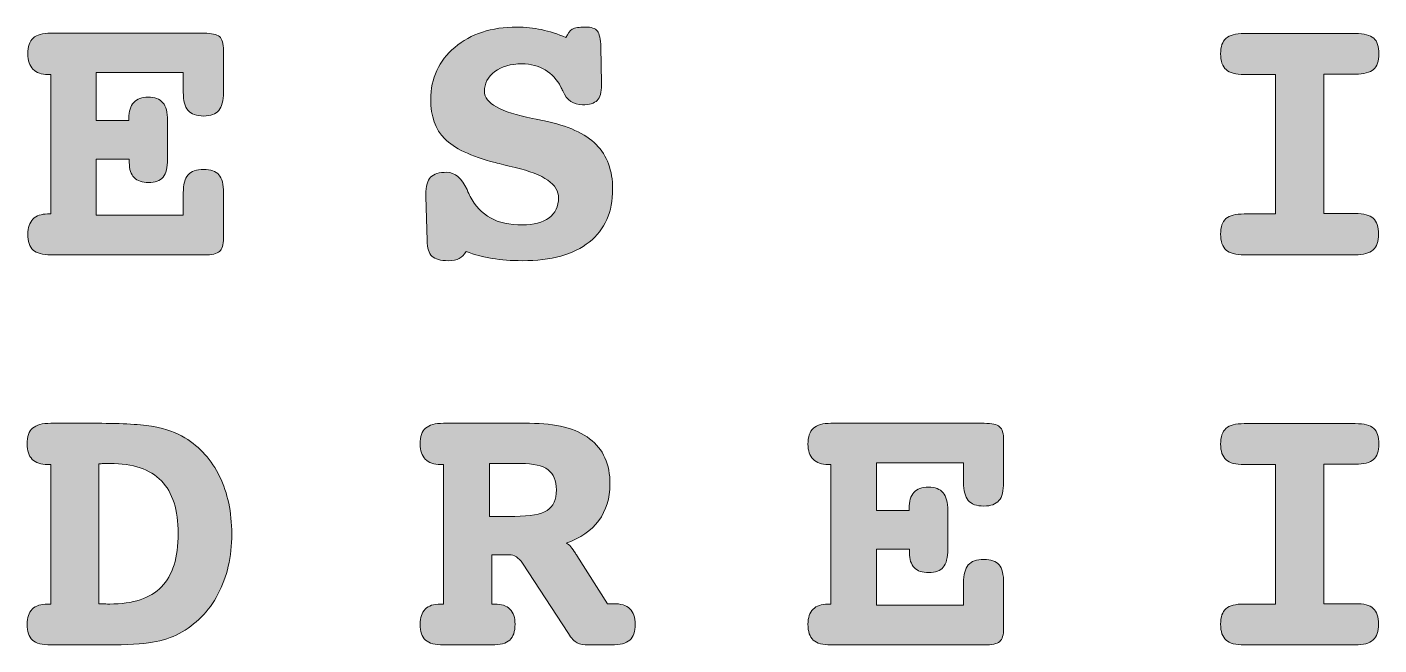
# Model space of a CAD drawing. Header units: inches. Extents: x 2 to 119, y -59 to -2.
# Drawn here: x 2 to 28.16, y -13.71 to -1.75 of the extents above; entities that cross this region are included whole.
import ezdxf

# ---------------------------------------------------------------- set-up
doc = ezdxf.new("R2010")
doc.units = ezdxf.units.IN
doc.header["$MEASUREMENT"] = 0
doc.layers.add('Ebene 1', color=7, linetype='Continuous')

# ---------------------------------------------------------------- blocks, each defined once
blk = doc.blocks.new('block 2')
at = {"layer": 'Ebene 1', "true_color": 0xffffff}
h = blk.add_hatch(color=7, dxfattribs=at)
h.dxf.hatch_style = 2
edge = h.paths.add_edge_path()
edge.add_spline(control_points=[(10.496, -6.093), (10.457, -6.155), (10.413, -6.2), (10.362, -6.228), (10.311, -6.256), (10.243, -6.27), (10.156, -6.27), (10.001, -6.27), (9.895, -6.241), (9.836, -6.185), (9.776, -6.128), (9.745, -6.026), (9.74, -5.879), (9.74, -5.879), (9.718, -5.026), (9.718, -5.026), (9.718, -5.026), (9.718, -4.986), (9.718, -4.986), (9.718, -4.829), (9.748, -4.719), (9.809, -4.655), (9.869, -4.591), (9.974, -4.559), (10.123, -4.559), (10.28, -4.559), (10.41, -4.671), (10.514, -4.895), (10.54, -4.951), (10.561, -4.994), (10.575, -5.026), (10.672, -5.214), (10.803, -5.353), (10.968, -5.443), (11.133, -5.534), (11.339, -5.579), (11.585, -5.579), (11.807, -5.579), (11.979, -5.533), (12.102, -5.442), (12.225, -5.35), (12.286, -5.221), (12.286, -5.054), (12.286, -4.796), (12.007, -4.601), (11.447, -4.468), (11.283, -4.43), (11.153, -4.397), (11.057, -4.371), (10.586, -4.248), (10.261, -4.095), (10.082, -3.911), (9.902, -3.728), (9.812, -3.475), (9.812, -3.152), (9.812, -2.739), (9.967, -2.402), (10.277, -2.141), (10.587, -1.879), (10.988, -1.748), (11.48, -1.748), (11.644, -1.748), (11.803, -1.765), (11.957, -1.799), (12.112, -1.833), (12.268, -1.883), (12.427, -1.951), (12.464, -1.874), (12.505, -1.821), (12.552, -1.792), (12.599, -1.763), (12.682, -1.748), (12.8, -1.748), (12.918, -1.748), (12.997, -1.774), (13.037, -1.826), (13.077, -1.878), (13.099, -1.981), (13.104, -2.135), (13.104, -2.135), (13.118, -2.83), (13.118, -2.83), (13.118, -2.83), (13.118, -2.87), (13.118, -2.87), (13.118, -3.012), (13.09, -3.111), (13.033, -3.168), (12.977, -3.225), (12.881, -3.253), (12.746, -3.253), (12.575, -3.253), (12.448, -3.164), (12.366, -2.985), (12.352, -2.954), (12.339, -2.929), (12.33, -2.909), (12.255, -2.765), (12.154, -2.654), (12.026, -2.577), (11.898, -2.499), (11.749, -2.461), (11.577, -2.461), (11.36, -2.461), (11.185, -2.511), (11.051, -2.611), (10.917, -2.711), (10.85, -2.839), (10.85, -2.996), (10.85, -3.22), (11.16, -3.394), (11.78, -3.517), (11.884, -3.539), (11.961, -3.554), (12.011, -3.564), (12.467, -3.658), (12.801, -3.811), (13.014, -4.024), (13.226, -4.236), (13.332, -4.523), (13.332, -4.884), (13.332, -5.328), (13.181, -5.67), (12.88, -5.91), (12.578, -6.15), (12.147, -6.27), (11.585, -6.27), (11.368, -6.27), (11.173, -6.255), (11, -6.226), (10.828, -6.198), (10.66, -6.153), (10.496, -6.093)], knot_values=[0, 0, 0, 0, 1, 1, 1, 2, 2, 2, 3, 3, 3, 4, 4, 4, 5, 5, 5, 6, 6, 6, 7, 7, 7, 8, 8, 8, 9, 9, 9, 10, 10, 10, 11, 11, 11, 12, 12, 12, 13, 13, 13, 14, 14, 14, 15, 15, 15, 16, 16, 16, 17, 17, 17, 18, 18, 18, 19, 19, 19, 20, 20, 20, 21, 21, 21, 22, 22, 22, 23, 23, 23, 24, 24, 24, 25, 25, 25, 26, 26, 26, 27, 27, 27, 28, 28, 28, 29, 29, 29, 30, 30, 30, 31, 31, 31, 32, 32, 32, 33, 33, 33, 34, 34, 34, 35, 35, 35, 36, 36, 36, 37, 37, 37, 38, 38, 38, 39, 39, 39, 40, 40, 40, 41, 41, 41, 42, 42, 42, 43, 43, 43, 44, 44, 44, 44], degree=3, periodic=1)
h = blk.add_hatch(color=7, dxfattribs=at)
h.dxf.hatch_style = 2
edge = h.paths.add_edge_path()
edge.add_spline(control_points=[(5.424, -1.868), (5.571, -1.868), (5.671, -1.89), (5.723, -1.934), (5.774, -1.979), (5.801, -2.068), (5.801, -2.2), (5.801, -2.2), (5.801, -3.011), (5.801, -3.011), (5.801, -3.175), (5.77, -3.292), (5.71, -3.363), (5.65, -3.435), (5.552, -3.47), (5.417, -3.47), (5.277, -3.47), (5.176, -3.434), (5.115, -3.362), (5.053, -3.289), (5.023, -3.172), (5.023, -3.011), (5.023, -3.011), (5.023, -2.631), (5.023, -2.631), (5.023, -2.631), (3.337, -2.631), (3.337, -2.631), (3.337, -2.631), (3.337, -3.557), (3.337, -3.557), (3.337, -3.557), (3.97, -3.557), (3.97, -3.557), (3.97, -3.557), (3.97, -3.513), (3.97, -3.513), (3.97, -3.378), (4.001, -3.277), (4.064, -3.208), (4.127, -3.139), (4.22, -3.105), (4.343, -3.105), (4.473, -3.105), (4.568, -3.14), (4.628, -3.212), (4.689, -3.283), (4.719, -3.398), (4.719, -3.557), (4.719, -3.557), (4.719, -4.306), (4.719, -4.306), (4.719, -4.467), (4.69, -4.583), (4.632, -4.653), (4.574, -4.723), (4.48, -4.758), (4.35, -4.758), (4.227, -4.758), (4.134, -4.726), (4.071, -4.662), (4.009, -4.598), (3.977, -4.501), (3.977, -4.371), (3.977, -4.371), (3.977, -4.306), (3.977, -4.306), (3.977, -4.306), (3.337, -4.306), (3.337, -4.306), (3.337, -4.306), (3.337, -5.387), (3.337, -5.387), (3.337, -5.387), (5.023, -5.387), (5.023, -5.387), (5.023, -5.387), (5.023, -4.957), (5.023, -4.957), (5.023, -4.795), (5.053, -4.679), (5.115, -4.61), (5.176, -4.54), (5.277, -4.505), (5.417, -4.505), (5.555, -4.505), (5.653, -4.539), (5.712, -4.608), (5.771, -4.676), (5.801, -4.793), (5.801, -4.957), (5.801, -4.957), (5.801, -5.832), (5.801, -5.832), (5.801, -5.962), (5.775, -6.049), (5.725, -6.093), (5.674, -6.136), (5.574, -6.158), (5.424, -6.158), (5.424, -6.158), (2.458, -6.158), (2.458, -6.158), (2.299, -6.158), (2.185, -6.126), (2.116, -6.064), (2.048, -6.001), (2.013, -5.899), (2.013, -5.756), (2.013, -5.631), (2.046, -5.534), (2.113, -5.467), (2.179, -5.399), (2.274, -5.366), (2.397, -5.366), (2.397, -5.366), (2.458, -5.366), (2.458, -5.366), (2.458, -5.366), (2.458, -2.667), (2.458, -2.667), (2.458, -2.667), (2.404, -2.667), (2.404, -2.667), (2.278, -2.667), (2.182, -2.633), (2.114, -2.564), (2.047, -2.495), (2.013, -2.397), (2.013, -2.269), (2.013, -2.129), (2.048, -2.027), (2.118, -1.963), (2.188, -1.9), (2.301, -1.868), (2.458, -1.868), (2.458, -1.868), (5.424, -1.868), (5.424, -1.868)], knot_values=[0, 0, 0, 0, 1, 1, 1, 2, 2, 2, 3, 3, 3, 4, 4, 4, 5, 5, 5, 6, 6, 6, 7, 7, 7, 8, 8, 8, 9, 9, 9, 10, 10, 10, 11, 11, 11, 12, 12, 12, 13, 13, 13, 14, 14, 14, 15, 15, 15, 16, 16, 16, 17, 17, 17, 18, 18, 18, 19, 19, 19, 20, 20, 20, 21, 21, 21, 22, 22, 22, 23, 23, 23, 24, 24, 24, 25, 25, 25, 26, 26, 26, 27, 27, 27, 28, 28, 28, 29, 29, 29, 30, 30, 30, 31, 31, 31, 32, 32, 32, 33, 33, 33, 34, 34, 34, 35, 35, 35, 36, 36, 36, 37, 37, 37, 38, 38, 38, 39, 39, 39, 40, 40, 40, 41, 41, 41, 42, 42, 42, 43, 43, 43, 44, 44, 44, 45, 45, 45, 46, 46, 46, 46], degree=3, periodic=1)
h = blk.add_hatch(color=7, dxfattribs=at)
h.dxf.hatch_style = 2
edge = h.paths.add_edge_path()
edge.add_spline(control_points=[(27.704, -1.875), (27.875, -1.875), (27.994, -1.905), (28.062, -1.965), (28.129, -2.026), (28.163, -2.127), (28.163, -2.269), (28.163, -2.409), (28.128, -2.509), (28.058, -2.569), (27.988, -2.63), (27.87, -2.66), (27.704, -2.66), (27.704, -2.66), (27.096, -2.66), (27.096, -2.66), (27.096, -2.66), (27.096, -5.358), (27.096, -5.358), (27.096, -5.358), (27.704, -5.358), (27.704, -5.358), (27.868, -5.358), (27.984, -5.389), (28.053, -5.45), (28.121, -5.512), (28.156, -5.614), (28.156, -5.756), (28.156, -5.896), (28.12, -5.998), (28.049, -6.062), (27.978, -6.126), (27.863, -6.158), (27.704, -6.158), (27.704, -6.158), (25.555, -6.158), (25.555, -6.158), (25.391, -6.158), (25.274, -6.126), (25.204, -6.064), (25.134, -6.001), (25.099, -5.899), (25.099, -5.756), (25.099, -5.616), (25.134, -5.516), (25.202, -5.456), (25.271, -5.396), (25.389, -5.366), (25.555, -5.366), (25.555, -5.366), (26.163, -5.366), (26.163, -5.366), (26.163, -5.366), (26.163, -2.667), (26.163, -2.667), (26.163, -2.667), (25.555, -2.667), (25.555, -2.667), (25.391, -2.667), (25.274, -2.636), (25.204, -2.573), (25.134, -2.51), (25.099, -2.409), (25.099, -2.269), (25.099, -2.129), (25.134, -2.028), (25.202, -1.967), (25.271, -1.905), (25.389, -1.875), (25.555, -1.875), (25.555, -1.875), (27.704, -1.875), (27.704, -1.875)], knot_values=[0, 0, 0, 0, 1, 1, 1, 2, 2, 2, 3, 3, 3, 4, 4, 4, 5, 5, 5, 6, 6, 6, 7, 7, 7, 8, 8, 8, 9, 9, 9, 10, 10, 10, 11, 11, 11, 12, 12, 12, 13, 13, 13, 14, 14, 14, 15, 15, 15, 16, 16, 16, 17, 17, 17, 18, 18, 18, 19, 19, 19, 20, 20, 20, 21, 21, 21, 22, 22, 22, 23, 23, 23, 24, 24, 24, 24], degree=3, periodic=1)
h = blk.add_hatch(color=7, dxfattribs=at)
h.dxf.hatch_style = 2
edge = h.paths.add_edge_path()
edge.add_spline(control_points=[(2.458, -13.707), (2.292, -13.707), (2.174, -13.676), (2.104, -13.613), (2.034, -13.55), (1.999, -13.448), (1.999, -13.306), (1.999, -13.178), (2.032, -13.081), (2.1, -13.015), (2.167, -12.948), (2.266, -12.915), (2.397, -12.915), (2.397, -12.915), (2.458, -12.915), (2.458, -12.915), (2.458, -12.915), (2.458, -10.216), (2.458, -10.216), (2.458, -10.216), (2.397, -10.216), (2.397, -10.216), (2.266, -10.216), (2.167, -10.183), (2.1, -10.115), (2.032, -10.048), (1.999, -9.949), (1.999, -9.819), (1.999, -9.676), (2.034, -9.574), (2.105, -9.511), (2.176, -9.448), (2.294, -9.417), (2.458, -9.417), (2.458, -9.417), (3.352, -9.417), (3.352, -9.417), (3.851, -9.417), (4.218, -9.439), (4.453, -9.482), (4.688, -9.526), (4.889, -9.598), (5.055, -9.699), (5.347, -9.878), (5.571, -10.127), (5.726, -10.446), (5.882, -10.766), (5.96, -11.136), (5.96, -11.558), (5.96, -12.002), (5.871, -12.391), (5.694, -12.725), (5.516, -13.059), (5.265, -13.313), (4.94, -13.487), (4.795, -13.564), (4.624, -13.62), (4.428, -13.655), (4.231, -13.69), (3.938, -13.707), (3.547, -13.707), (3.547, -13.707), (3.138, -13.707), (3.138, -13.707), (3.138, -13.707), (2.458, -13.707), (2.458, -13.707)], knot_values=[0, 0, 0, 0, 1, 1, 1, 2, 2, 2, 3, 3, 3, 4, 4, 4, 5, 5, 5, 6, 6, 6, 7, 7, 7, 8, 8, 8, 9, 9, 9, 10, 10, 10, 11, 11, 11, 12, 12, 12, 13, 13, 13, 14, 14, 14, 15, 15, 15, 16, 16, 16, 17, 17, 17, 18, 18, 18, 19, 19, 19, 20, 20, 20, 21, 21, 21, 22, 22, 22, 22], degree=3, periodic=1)
edge = h.paths.add_edge_path()
edge.add_spline(control_points=[(3.391, -12.908), (3.418, -12.91), (3.445, -12.912), (3.473, -12.913), (3.5, -12.914), (3.542, -12.915), (3.598, -12.915), (4.051, -12.915), (4.385, -12.804), (4.601, -12.582), (4.817, -12.36), (4.925, -12.017), (4.925, -11.551), (4.925, -11.095), (4.816, -10.755), (4.598, -10.531), (4.379, -10.307), (4.049, -10.195), (3.605, -10.195), (3.547, -10.195), (3.503, -10.195), (3.475, -10.196), (3.446, -10.198), (3.418, -10.2), (3.391, -10.202), (3.391, -10.202), (3.391, -12.908), (3.391, -12.908)], knot_values=[0, 0, 0, 0, 1, 1, 1, 2, 2, 2, 3, 3, 3, 4, 4, 4, 5, 5, 5, 6, 6, 6, 7, 7, 7, 8, 8, 8, 9, 9, 9, 9], degree=3, periodic=1)
h = blk.add_hatch(color=7, dxfattribs=at)
h.dxf.hatch_style = 2
edge = h.paths.add_edge_path()
edge.add_spline(control_points=[(11.585, -12.123), (11.551, -12.07), (11.512, -12.029), (11.469, -12.002), (11.425, -11.974), (11.38, -11.96), (11.331, -11.96), (11.331, -11.96), (10.991, -11.96), (10.991, -11.96), (10.991, -11.96), (10.991, -12.915), (10.991, -12.915), (10.991, -12.915), (11.049, -12.915), (11.049, -12.915), (11.18, -12.915), (11.278, -12.948), (11.344, -13.015), (11.41, -13.081), (11.444, -13.178), (11.444, -13.306), (11.444, -13.448), (11.409, -13.55), (11.34, -13.613), (11.272, -13.676), (11.155, -13.707), (10.991, -13.707), (10.991, -13.707), (10.058, -13.707), (10.058, -13.707), (9.897, -13.707), (9.781, -13.676), (9.711, -13.613), (9.641, -13.55), (9.606, -13.448), (9.606, -13.306), (9.606, -13.178), (9.639, -13.081), (9.705, -13.015), (9.772, -12.948), (9.87, -12.915), (10, -12.915), (10, -12.915), (10.058, -12.915), (10.058, -12.915), (10.058, -12.915), (10.058, -10.216), (10.058, -10.216), (10.058, -10.216), (10, -10.216), (10, -10.216), (9.872, -10.216), (9.775, -10.182), (9.707, -10.113), (9.64, -10.045), (9.606, -9.946), (9.606, -9.819), (9.606, -9.676), (9.641, -9.574), (9.711, -9.511), (9.781, -9.448), (9.897, -9.417), (10.058, -9.417), (10.058, -9.417), (11.726, -9.417), (11.726, -9.417), (12.237, -9.417), (12.624, -9.516), (12.887, -9.716), (13.15, -9.914), (13.281, -10.208), (13.281, -10.596), (13.281, -10.869), (13.208, -11.103), (13.062, -11.3), (12.916, -11.496), (12.707, -11.642), (12.435, -11.736), (12.493, -11.767), (12.552, -11.832), (12.612, -11.931), (12.626, -11.955), (12.636, -11.971), (12.641, -11.978), (12.641, -11.978), (13.234, -12.911), (13.234, -12.911), (13.246, -12.911), (13.261, -12.911), (13.278, -12.909), (13.294, -12.908), (13.317, -12.908), (13.346, -12.908), (13.489, -12.908), (13.595, -12.941), (13.665, -13.007), (13.735, -13.074), (13.77, -13.173), (13.77, -13.306), (13.77, -13.448), (13.734, -13.55), (13.663, -13.613), (13.592, -13.676), (13.474, -13.707), (13.31, -13.707), (13.31, -13.707), (12.865, -13.707), (12.865, -13.707), (12.771, -13.707), (12.698, -13.694), (12.645, -13.667), (12.591, -13.641), (12.535, -13.581), (12.475, -13.487), (12.475, -13.487), (11.585, -12.123), (11.585, -12.123)], knot_values=[0, 0, 0, 0, 1, 1, 1, 2, 2, 2, 3, 3, 3, 4, 4, 4, 5, 5, 5, 6, 6, 6, 7, 7, 7, 8, 8, 8, 9, 9, 9, 10, 10, 10, 11, 11, 11, 12, 12, 12, 13, 13, 13, 14, 14, 14, 15, 15, 15, 16, 16, 16, 17, 17, 17, 18, 18, 18, 19, 19, 19, 20, 20, 20, 21, 21, 21, 22, 22, 22, 23, 23, 23, 24, 24, 24, 25, 25, 25, 26, 26, 26, 27, 27, 27, 28, 28, 28, 29, 29, 29, 30, 30, 30, 31, 31, 31, 32, 32, 32, 33, 33, 33, 34, 34, 34, 35, 35, 35, 36, 36, 36, 37, 37, 37, 38, 38, 38, 39, 39, 39, 39], degree=3, periodic=1)
edge = h.paths.add_edge_path()
edge.add_spline(control_points=[(10.948, -11.218), (10.948, -11.218), (11.436, -11.218), (11.436, -11.218), (11.735, -11.218), (11.945, -11.18), (12.064, -11.103), (12.183, -11.026), (12.243, -10.894), (12.243, -10.708), (12.243, -10.528), (12.189, -10.397), (12.082, -10.316), (11.975, -10.235), (11.799, -10.195), (11.556, -10.195), (11.556, -10.195), (10.948, -10.195), (10.948, -10.195), (10.948, -10.195), (10.948, -11.218), (10.948, -11.218)], knot_values=[0, 0, 0, 0, 1, 1, 1, 2, 2, 2, 3, 3, 3, 4, 4, 4, 5, 5, 5, 6, 6, 6, 7, 7, 7, 7], degree=3, periodic=1)
h = blk.add_hatch(color=7, dxfattribs=at)
h.dxf.hatch_style = 2
edge = h.paths.add_edge_path()
edge.add_spline(control_points=[(20.523, -9.417), (20.67, -9.417), (20.77, -9.439), (20.822, -9.484), (20.873, -9.529), (20.899, -9.617), (20.899, -9.75), (20.899, -9.75), (20.899, -10.56), (20.899, -10.56), (20.899, -10.724), (20.869, -10.842), (20.809, -10.913), (20.749, -10.984), (20.651, -11.019), (20.516, -11.019), (20.376, -11.019), (20.276, -10.983), (20.214, -10.911), (20.153, -10.839), (20.122, -10.722), (20.122, -10.56), (20.122, -10.56), (20.122, -10.18), (20.122, -10.18), (20.122, -10.18), (18.436, -10.18), (18.436, -10.18), (18.436, -10.18), (18.436, -11.106), (18.436, -11.106), (18.436, -11.106), (19.069, -11.106), (19.069, -11.106), (19.069, -11.106), (19.069, -11.063), (19.069, -11.063), (19.069, -10.928), (19.1, -10.826), (19.163, -10.757), (19.226, -10.688), (19.319, -10.654), (19.442, -10.654), (19.572, -10.654), (19.667, -10.69), (19.727, -10.761), (19.788, -10.832), (19.818, -10.947), (19.818, -11.106), (19.818, -11.106), (19.818, -11.855), (19.818, -11.855), (19.818, -12.017), (19.789, -12.132), (19.731, -12.202), (19.673, -12.272), (19.579, -12.307), (19.449, -12.307), (19.326, -12.307), (19.233, -12.275), (19.17, -12.211), (19.108, -12.148), (19.076, -12.05), (19.076, -11.92), (19.076, -11.92), (19.076, -11.855), (19.076, -11.855), (19.076, -11.855), (18.436, -11.855), (18.436, -11.855), (18.436, -11.855), (18.436, -12.937), (18.436, -12.937), (18.436, -12.937), (20.122, -12.937), (20.122, -12.937), (20.122, -12.937), (20.122, -12.506), (20.122, -12.506), (20.122, -12.345), (20.153, -12.229), (20.214, -12.159), (20.276, -12.089), (20.376, -12.054), (20.516, -12.054), (20.654, -12.054), (20.752, -12.088), (20.811, -12.157), (20.87, -12.226), (20.899, -12.342), (20.899, -12.506), (20.899, -12.506), (20.899, -13.382), (20.899, -13.382), (20.899, -13.512), (20.874, -13.599), (20.824, -13.642), (20.773, -13.685), (20.673, -13.707), (20.523, -13.707), (20.523, -13.707), (17.557, -13.707), (17.557, -13.707), (17.398, -13.707), (17.284, -13.676), (17.215, -13.613), (17.146, -13.55), (17.112, -13.448), (17.112, -13.306), (17.112, -13.18), (17.145, -13.084), (17.212, -13.016), (17.278, -12.949), (17.373, -12.915), (17.496, -12.915), (17.496, -12.915), (17.557, -12.915), (17.557, -12.915), (17.557, -12.915), (17.557, -10.216), (17.557, -10.216), (17.557, -10.216), (17.503, -10.216), (17.503, -10.216), (17.377, -10.216), (17.281, -10.182), (17.213, -10.113), (17.146, -10.045), (17.112, -9.946), (17.112, -9.819), (17.112, -9.679), (17.147, -9.577), (17.217, -9.513), (17.287, -9.449), (17.4, -9.417), (17.557, -9.417), (17.557, -9.417), (20.523, -9.417), (20.523, -9.417)], knot_values=[0, 0, 0, 0, 1, 1, 1, 2, 2, 2, 3, 3, 3, 4, 4, 4, 5, 5, 5, 6, 6, 6, 7, 7, 7, 8, 8, 8, 9, 9, 9, 10, 10, 10, 11, 11, 11, 12, 12, 12, 13, 13, 13, 14, 14, 14, 15, 15, 15, 16, 16, 16, 17, 17, 17, 18, 18, 18, 19, 19, 19, 20, 20, 20, 21, 21, 21, 22, 22, 22, 23, 23, 23, 24, 24, 24, 25, 25, 25, 26, 26, 26, 27, 27, 27, 28, 28, 28, 29, 29, 29, 30, 30, 30, 31, 31, 31, 32, 32, 32, 33, 33, 33, 34, 34, 34, 35, 35, 35, 36, 36, 36, 37, 37, 37, 38, 38, 38, 39, 39, 39, 40, 40, 40, 41, 41, 41, 42, 42, 42, 43, 43, 43, 44, 44, 44, 45, 45, 45, 46, 46, 46, 46], degree=3, periodic=1)
h = blk.add_hatch(color=7, dxfattribs=at)
h.dxf.hatch_style = 2
edge = h.paths.add_edge_path()
edge.add_spline(control_points=[(27.704, -9.424), (27.875, -9.424), (27.994, -9.454), (28.062, -9.515), (28.129, -9.575), (28.163, -9.676), (28.163, -9.819), (28.163, -9.958), (28.128, -10.058), (28.058, -10.119), (27.988, -10.179), (27.87, -10.209), (27.704, -10.209), (27.704, -10.209), (27.096, -10.209), (27.096, -10.209), (27.096, -10.209), (27.096, -12.908), (27.096, -12.908), (27.096, -12.908), (27.704, -12.908), (27.704, -12.908), (27.868, -12.908), (27.984, -12.938), (28.053, -13), (28.121, -13.061), (28.156, -13.163), (28.156, -13.306), (28.156, -13.446), (28.12, -13.547), (28.049, -13.611), (27.978, -13.675), (27.863, -13.707), (27.704, -13.707), (27.704, -13.707), (25.555, -13.707), (25.555, -13.707), (25.391, -13.707), (25.274, -13.676), (25.204, -13.613), (25.134, -13.55), (25.099, -13.448), (25.099, -13.306), (25.099, -13.166), (25.134, -13.066), (25.202, -13.005), (25.271, -12.945), (25.389, -12.915), (25.555, -12.915), (25.555, -12.915), (26.163, -12.915), (26.163, -12.915), (26.163, -12.915), (26.163, -10.216), (26.163, -10.216), (26.163, -10.216), (25.555, -10.216), (25.555, -10.216), (25.391, -10.216), (25.274, -10.185), (25.204, -10.122), (25.134, -10.06), (25.099, -9.958), (25.099, -9.819), (25.099, -9.679), (25.134, -9.578), (25.202, -9.516), (25.271, -9.455), (25.389, -9.424), (25.555, -9.424), (25.555, -9.424), (27.704, -9.424), (27.704, -9.424)], knot_values=[0, 0, 0, 0, 1, 1, 1, 2, 2, 2, 3, 3, 3, 4, 4, 4, 5, 5, 5, 6, 6, 6, 7, 7, 7, 8, 8, 8, 9, 9, 9, 10, 10, 10, 11, 11, 11, 12, 12, 12, 13, 13, 13, 14, 14, 14, 15, 15, 15, 16, 16, 16, 17, 17, 17, 18, 18, 18, 19, 19, 19, 20, 20, 20, 21, 21, 21, 22, 22, 22, 23, 23, 23, 24, 24, 24, 24], degree=3, periodic=1)
at = {"layer": 'Ebene 1', "lineweight": 0}
for points, knots in [([(10.496, -6.093), (10.457, -6.155), (10.413, -6.2), (10.362, -6.228), (10.311, -6.256), (10.243, -6.27), (10.156, -6.27), (10.001, -6.27), (9.895, -6.241), (9.836, -6.185), (9.776, -6.128), (9.745, -6.026), (9.74, -5.879), (9.74, -5.879), (9.718, -5.026), (9.718, -5.026), (9.718, -5.026), (9.718, -4.986), (9.718, -4.986), (9.718, -4.829), (9.748, -4.719), (9.809, -4.655), (9.869, -4.591), (9.974, -4.559), (10.123, -4.559), (10.28, -4.559), (10.41, -4.671), (10.514, -4.895), (10.54, -4.951), (10.561, -4.994), (10.575, -5.026), (10.672, -5.214), (10.803, -5.353), (10.968, -5.443), (11.133, -5.534), (11.339, -5.579), (11.585, -5.579), (11.807, -5.579), (11.979, -5.533), (12.102, -5.442), (12.225, -5.35), (12.286, -5.221), (12.286, -5.054), (12.286, -4.796), (12.007, -4.601), (11.447, -4.468), (11.283, -4.43), (11.153, -4.397), (11.057, -4.371), (10.586, -4.248), (10.261, -4.095), (10.082, -3.911), (9.902, -3.728), (9.812, -3.475), (9.812, -3.152), (9.812, -2.739), (9.967, -2.402), (10.277, -2.141), (10.587, -1.879), (10.988, -1.748), (11.48, -1.748), (11.644, -1.748), (11.803, -1.765), (11.957, -1.799), (12.112, -1.833), (12.268, -1.883), (12.427, -1.951), (12.464, -1.874), (12.505, -1.821), (12.552, -1.792), (12.599, -1.763), (12.682, -1.748), (12.8, -1.748), (12.918, -1.748), (12.997, -1.774), (13.037, -1.826), (13.077, -1.878), (13.099, -1.981), (13.104, -2.135), (13.104, -2.135), (13.118, -2.83), (13.118, -2.83), (13.118, -2.83), (13.118, -2.87), (13.118, -2.87), (13.118, -3.012), (13.09, -3.111), (13.033, -3.168), (12.977, -3.225), (12.881, -3.253), (12.746, -3.253), (12.575, -3.253), (12.448, -3.164), (12.366, -2.985), (12.352, -2.954), (12.339, -2.929), (12.33, -2.909), (12.255, -2.765), (12.154, -2.654), (12.026, -2.577), (11.898, -2.499), (11.749, -2.461), (11.577, -2.461), (11.36, -2.461), (11.185, -2.511), (11.051, -2.611), (10.917, -2.711), (10.85, -2.839), (10.85, -2.996), (10.85, -3.22), (11.16, -3.394), (11.78, -3.517), (11.884, -3.539), (11.961, -3.554), (12.011, -3.564), (12.467, -3.658), (12.801, -3.811), (13.014, -4.024), (13.226, -4.236), (13.332, -4.523), (13.332, -4.884), (13.332, -5.328), (13.181, -5.67), (12.88, -5.91), (12.578, -6.15), (12.147, -6.27), (11.585, -6.27), (11.368, -6.27), (11.173, -6.255), (11, -6.226), (10.828, -6.198), (10.66, -6.153), (10.496, -6.093)], [0, 0, 0, 0, 1, 1, 1, 2, 2, 2, 3, 3, 3, 4, 4, 4, 5, 5, 5, 6, 6, 6, 7, 7, 7, 8, 8, 8, 9, 9, 9, 10, 10, 10, 11, 11, 11, 12, 12, 12, 13, 13, 13, 14, 14, 14, 15, 15, 15, 16, 16, 16, 17, 17, 17, 18, 18, 18, 19, 19, 19, 20, 20, 20, 21, 21, 21, 22, 22, 22, 23, 23, 23, 24, 24, 24, 25, 25, 25, 26, 26, 26, 27, 27, 27, 28, 28, 28, 29, 29, 29, 30, 30, 30, 31, 31, 31, 32, 32, 32, 33, 33, 33, 34, 34, 34, 35, 35, 35, 36, 36, 36, 37, 37, 37, 38, 38, 38, 39, 39, 39, 40, 40, 40, 41, 41, 41, 42, 42, 42, 43, 43, 43, 44, 44, 44, 44]), ([(5.424, -1.868), (5.571, -1.868), (5.671, -1.89), (5.723, -1.934), (5.774, -1.979), (5.801, -2.068), (5.801, -2.2), (5.801, -2.2), (5.801, -3.011), (5.801, -3.011), (5.801, -3.175), (5.77, -3.292), (5.71, -3.363), (5.65, -3.435), (5.552, -3.47), (5.417, -3.47), (5.277, -3.47), (5.176, -3.434), (5.115, -3.362), (5.053, -3.289), (5.023, -3.172), (5.023, -3.011), (5.023, -3.011), (5.023, -2.631), (5.023, -2.631), (5.023, -2.631), (3.337, -2.631), (3.337, -2.631), (3.337, -2.631), (3.337, -3.557), (3.337, -3.557), (3.337, -3.557), (3.97, -3.557), (3.97, -3.557), (3.97, -3.557), (3.97, -3.513), (3.97, -3.513), (3.97, -3.378), (4.001, -3.277), (4.064, -3.208), (4.127, -3.139), (4.22, -3.105), (4.343, -3.105), (4.473, -3.105), (4.568, -3.14), (4.628, -3.212), (4.689, -3.283), (4.719, -3.398), (4.719, -3.557), (4.719, -3.557), (4.719, -4.306), (4.719, -4.306), (4.719, -4.467), (4.69, -4.583), (4.632, -4.653), (4.574, -4.723), (4.48, -4.758), (4.35, -4.758), (4.227, -4.758), (4.134, -4.726), (4.071, -4.662), (4.009, -4.598), (3.977, -4.501), (3.977, -4.371), (3.977, -4.371), (3.977, -4.306), (3.977, -4.306), (3.977, -4.306), (3.337, -4.306), (3.337, -4.306), (3.337, -4.306), (3.337, -5.387), (3.337, -5.387), (3.337, -5.387), (5.023, -5.387), (5.023, -5.387), (5.023, -5.387), (5.023, -4.957), (5.023, -4.957), (5.023, -4.795), (5.053, -4.679), (5.115, -4.61), (5.176, -4.54), (5.277, -4.505), (5.417, -4.505), (5.555, -4.505), (5.653, -4.539), (5.712, -4.608), (5.771, -4.676), (5.801, -4.793), (5.801, -4.957), (5.801, -4.957), (5.801, -5.832), (5.801, -5.832), (5.801, -5.962), (5.775, -6.049), (5.725, -6.093), (5.674, -6.136), (5.574, -6.158), (5.424, -6.158), (5.424, -6.158), (2.458, -6.158), (2.458, -6.158), (2.299, -6.158), (2.185, -6.126), (2.116, -6.064), (2.048, -6.001), (2.013, -5.899), (2.013, -5.756), (2.013, -5.631), (2.046, -5.534), (2.113, -5.467), (2.179, -5.399), (2.274, -5.366), (2.397, -5.366), (2.397, -5.366), (2.458, -5.366), (2.458, -5.366), (2.458, -5.366), (2.458, -2.667), (2.458, -2.667), (2.458, -2.667), (2.404, -2.667), (2.404, -2.667), (2.278, -2.667), (2.182, -2.633), (2.114, -2.564), (2.047, -2.495), (2.013, -2.397), (2.013, -2.269), (2.013, -2.129), (2.048, -2.027), (2.118, -1.963), (2.188, -1.9), (2.301, -1.868), (2.458, -1.868), (2.458, -1.868), (5.424, -1.868), (5.424, -1.868)], [0, 0, 0, 0, 1, 1, 1, 2, 2, 2, 3, 3, 3, 4, 4, 4, 5, 5, 5, 6, 6, 6, 7, 7, 7, 8, 8, 8, 9, 9, 9, 10, 10, 10, 11, 11, 11, 12, 12, 12, 13, 13, 13, 14, 14, 14, 15, 15, 15, 16, 16, 16, 17, 17, 17, 18, 18, 18, 19, 19, 19, 20, 20, 20, 21, 21, 21, 22, 22, 22, 23, 23, 23, 24, 24, 24, 25, 25, 25, 26, 26, 26, 27, 27, 27, 28, 28, 28, 29, 29, 29, 30, 30, 30, 31, 31, 31, 32, 32, 32, 33, 33, 33, 34, 34, 34, 35, 35, 35, 36, 36, 36, 37, 37, 37, 38, 38, 38, 39, 39, 39, 40, 40, 40, 41, 41, 41, 42, 42, 42, 43, 43, 43, 44, 44, 44, 45, 45, 45, 46, 46, 46, 46]), ([(27.704, -1.875), (27.875, -1.875), (27.994, -1.905), (28.062, -1.965), (28.129, -2.026), (28.163, -2.127), (28.163, -2.269), (28.163, -2.409), (28.128, -2.509), (28.058, -2.569), (27.988, -2.63), (27.87, -2.66), (27.704, -2.66), (27.704, -2.66), (27.096, -2.66), (27.096, -2.66), (27.096, -2.66), (27.096, -5.358), (27.096, -5.358), (27.096, -5.358), (27.704, -5.358), (27.704, -5.358), (27.868, -5.358), (27.984, -5.389), (28.053, -5.45), (28.121, -5.512), (28.156, -5.614), (28.156, -5.756), (28.156, -5.896), (28.12, -5.998), (28.049, -6.062), (27.978, -6.126), (27.863, -6.158), (27.704, -6.158), (27.704, -6.158), (25.555, -6.158), (25.555, -6.158), (25.391, -6.158), (25.274, -6.126), (25.204, -6.064), (25.134, -6.001), (25.099, -5.899), (25.099, -5.756), (25.099, -5.616), (25.134, -5.516), (25.202, -5.456), (25.271, -5.396), (25.389, -5.366), (25.555, -5.366), (25.555, -5.366), (26.163, -5.366), (26.163, -5.366), (26.163, -5.366), (26.163, -2.667), (26.163, -2.667), (26.163, -2.667), (25.555, -2.667), (25.555, -2.667), (25.391, -2.667), (25.274, -2.636), (25.204, -2.573), (25.134, -2.51), (25.099, -2.409), (25.099, -2.269), (25.099, -2.129), (25.134, -2.028), (25.202, -1.967), (25.271, -1.905), (25.389, -1.875), (25.555, -1.875), (25.555, -1.875), (27.704, -1.875), (27.704, -1.875)], [0, 0, 0, 0, 1, 1, 1, 2, 2, 2, 3, 3, 3, 4, 4, 4, 5, 5, 5, 6, 6, 6, 7, 7, 7, 8, 8, 8, 9, 9, 9, 10, 10, 10, 11, 11, 11, 12, 12, 12, 13, 13, 13, 14, 14, 14, 15, 15, 15, 16, 16, 16, 17, 17, 17, 18, 18, 18, 19, 19, 19, 20, 20, 20, 21, 21, 21, 22, 22, 22, 23, 23, 23, 24, 24, 24, 24]), ([(2.458, -13.707), (2.292, -13.707), (2.174, -13.676), (2.104, -13.613), (2.034, -13.55), (1.999, -13.448), (1.999, -13.306), (1.999, -13.178), (2.032, -13.081), (2.1, -13.015), (2.167, -12.948), (2.266, -12.915), (2.397, -12.915), (2.397, -12.915), (2.458, -12.915), (2.458, -12.915), (2.458, -12.915), (2.458, -10.216), (2.458, -10.216), (2.458, -10.216), (2.397, -10.216), (2.397, -10.216), (2.266, -10.216), (2.167, -10.183), (2.1, -10.115), (2.032, -10.048), (1.999, -9.949), (1.999, -9.819), (1.999, -9.676), (2.034, -9.574), (2.105, -9.511), (2.176, -9.448), (2.294, -9.417), (2.458, -9.417), (2.458, -9.417), (3.352, -9.417), (3.352, -9.417), (3.851, -9.417), (4.218, -9.439), (4.453, -9.482), (4.688, -9.526), (4.889, -9.598), (5.055, -9.699), (5.347, -9.878), (5.571, -10.127), (5.726, -10.446), (5.882, -10.766), (5.96, -11.136), (5.96, -11.558), (5.96, -12.002), (5.871, -12.391), (5.694, -12.725), (5.516, -13.059), (5.265, -13.313), (4.94, -13.487), (4.795, -13.564), (4.624, -13.62), (4.428, -13.655), (4.231, -13.69), (3.938, -13.707), (3.547, -13.707), (3.547, -13.707), (3.138, -13.707), (3.138, -13.707), (3.138, -13.707), (2.458, -13.707), (2.458, -13.707)], [0, 0, 0, 0, 1, 1, 1, 2, 2, 2, 3, 3, 3, 4, 4, 4, 5, 5, 5, 6, 6, 6, 7, 7, 7, 8, 8, 8, 9, 9, 9, 10, 10, 10, 11, 11, 11, 12, 12, 12, 13, 13, 13, 14, 14, 14, 15, 15, 15, 16, 16, 16, 17, 17, 17, 18, 18, 18, 19, 19, 19, 20, 20, 20, 21, 21, 21, 22, 22, 22, 22]), ([(11.585, -12.123), (11.551, -12.07), (11.512, -12.029), (11.469, -12.002), (11.425, -11.974), (11.38, -11.96), (11.331, -11.96), (11.331, -11.96), (10.991, -11.96), (10.991, -11.96), (10.991, -11.96), (10.991, -12.915), (10.991, -12.915), (10.991, -12.915), (11.049, -12.915), (11.049, -12.915), (11.18, -12.915), (11.278, -12.948), (11.344, -13.015), (11.41, -13.081), (11.444, -13.178), (11.444, -13.306), (11.444, -13.448), (11.409, -13.55), (11.34, -13.613), (11.272, -13.676), (11.155, -13.707), (10.991, -13.707), (10.991, -13.707), (10.058, -13.707), (10.058, -13.707), (9.897, -13.707), (9.781, -13.676), (9.711, -13.613), (9.641, -13.55), (9.606, -13.448), (9.606, -13.306), (9.606, -13.178), (9.639, -13.081), (9.705, -13.015), (9.772, -12.948), (9.87, -12.915), (10, -12.915), (10, -12.915), (10.058, -12.915), (10.058, -12.915), (10.058, -12.915), (10.058, -10.216), (10.058, -10.216), (10.058, -10.216), (10, -10.216), (10, -10.216), (9.872, -10.216), (9.775, -10.182), (9.707, -10.113), (9.64, -10.045), (9.606, -9.946), (9.606, -9.819), (9.606, -9.676), (9.641, -9.574), (9.711, -9.511), (9.781, -9.448), (9.897, -9.417), (10.058, -9.417), (10.058, -9.417), (11.726, -9.417), (11.726, -9.417), (12.237, -9.417), (12.624, -9.516), (12.887, -9.716), (13.15, -9.914), (13.281, -10.208), (13.281, -10.596), (13.281, -10.869), (13.208, -11.103), (13.062, -11.3), (12.916, -11.496), (12.707, -11.642), (12.435, -11.736), (12.493, -11.767), (12.552, -11.832), (12.612, -11.931), (12.626, -11.955), (12.636, -11.971), (12.641, -11.978), (12.641, -11.978), (13.234, -12.911), (13.234, -12.911), (13.246, -12.911), (13.261, -12.911), (13.278, -12.909), (13.294, -12.908), (13.317, -12.908), (13.346, -12.908), (13.489, -12.908), (13.595, -12.941), (13.665, -13.007), (13.735, -13.074), (13.77, -13.173), (13.77, -13.306), (13.77, -13.448), (13.734, -13.55), (13.663, -13.613), (13.592, -13.676), (13.474, -13.707), (13.31, -13.707), (13.31, -13.707), (12.865, -13.707), (12.865, -13.707), (12.771, -13.707), (12.698, -13.694), (12.645, -13.667), (12.591, -13.641), (12.535, -13.581), (12.475, -13.487), (12.475, -13.487), (11.585, -12.123), (11.585, -12.123)], [0, 0, 0, 0, 1, 1, 1, 2, 2, 2, 3, 3, 3, 4, 4, 4, 5, 5, 5, 6, 6, 6, 7, 7, 7, 8, 8, 8, 9, 9, 9, 10, 10, 10, 11, 11, 11, 12, 12, 12, 13, 13, 13, 14, 14, 14, 15, 15, 15, 16, 16, 16, 17, 17, 17, 18, 18, 18, 19, 19, 19, 20, 20, 20, 21, 21, 21, 22, 22, 22, 23, 23, 23, 24, 24, 24, 25, 25, 25, 26, 26, 26, 27, 27, 27, 28, 28, 28, 29, 29, 29, 30, 30, 30, 31, 31, 31, 32, 32, 32, 33, 33, 33, 34, 34, 34, 35, 35, 35, 36, 36, 36, 37, 37, 37, 38, 38, 38, 39, 39, 39, 39]), ([(20.523, -9.417), (20.67, -9.417), (20.77, -9.439), (20.822, -9.484), (20.873, -9.529), (20.899, -9.617), (20.899, -9.75), (20.899, -9.75), (20.899, -10.56), (20.899, -10.56), (20.899, -10.724), (20.869, -10.842), (20.809, -10.913), (20.749, -10.984), (20.651, -11.019), (20.516, -11.019), (20.376, -11.019), (20.276, -10.983), (20.214, -10.911), (20.153, -10.839), (20.122, -10.722), (20.122, -10.56), (20.122, -10.56), (20.122, -10.18), (20.122, -10.18), (20.122, -10.18), (18.436, -10.18), (18.436, -10.18), (18.436, -10.18), (18.436, -11.106), (18.436, -11.106), (18.436, -11.106), (19.069, -11.106), (19.069, -11.106), (19.069, -11.106), (19.069, -11.063), (19.069, -11.063), (19.069, -10.928), (19.1, -10.826), (19.163, -10.757), (19.226, -10.688), (19.319, -10.654), (19.442, -10.654), (19.572, -10.654), (19.667, -10.69), (19.727, -10.761), (19.788, -10.832), (19.818, -10.947), (19.818, -11.106), (19.818, -11.106), (19.818, -11.855), (19.818, -11.855), (19.818, -12.017), (19.789, -12.132), (19.731, -12.202), (19.673, -12.272), (19.579, -12.307), (19.449, -12.307), (19.326, -12.307), (19.233, -12.275), (19.17, -12.211), (19.108, -12.148), (19.076, -12.05), (19.076, -11.92), (19.076, -11.92), (19.076, -11.855), (19.076, -11.855), (19.076, -11.855), (18.436, -11.855), (18.436, -11.855), (18.436, -11.855), (18.436, -12.937), (18.436, -12.937), (18.436, -12.937), (20.122, -12.937), (20.122, -12.937), (20.122, -12.937), (20.122, -12.506), (20.122, -12.506), (20.122, -12.345), (20.153, -12.229), (20.214, -12.159), (20.276, -12.089), (20.376, -12.054), (20.516, -12.054), (20.654, -12.054), (20.752, -12.088), (20.811, -12.157), (20.87, -12.226), (20.899, -12.342), (20.899, -12.506), (20.899, -12.506), (20.899, -13.382), (20.899, -13.382), (20.899, -13.512), (20.874, -13.599), (20.824, -13.642), (20.773, -13.685), (20.673, -13.707), (20.523, -13.707), (20.523, -13.707), (17.557, -13.707), (17.557, -13.707), (17.398, -13.707), (17.284, -13.676), (17.215, -13.613), (17.146, -13.55), (17.112, -13.448), (17.112, -13.306), (17.112, -13.18), (17.145, -13.084), (17.212, -13.016), (17.278, -12.949), (17.373, -12.915), (17.496, -12.915), (17.496, -12.915), (17.557, -12.915), (17.557, -12.915), (17.557, -12.915), (17.557, -10.216), (17.557, -10.216), (17.557, -10.216), (17.503, -10.216), (17.503, -10.216), (17.377, -10.216), (17.281, -10.182), (17.213, -10.113), (17.146, -10.045), (17.112, -9.946), (17.112, -9.819), (17.112, -9.679), (17.147, -9.577), (17.217, -9.513), (17.287, -9.449), (17.4, -9.417), (17.557, -9.417), (17.557, -9.417), (20.523, -9.417), (20.523, -9.417)], [0, 0, 0, 0, 1, 1, 1, 2, 2, 2, 3, 3, 3, 4, 4, 4, 5, 5, 5, 6, 6, 6, 7, 7, 7, 8, 8, 8, 9, 9, 9, 10, 10, 10, 11, 11, 11, 12, 12, 12, 13, 13, 13, 14, 14, 14, 15, 15, 15, 16, 16, 16, 17, 17, 17, 18, 18, 18, 19, 19, 19, 20, 20, 20, 21, 21, 21, 22, 22, 22, 23, 23, 23, 24, 24, 24, 25, 25, 25, 26, 26, 26, 27, 27, 27, 28, 28, 28, 29, 29, 29, 30, 30, 30, 31, 31, 31, 32, 32, 32, 33, 33, 33, 34, 34, 34, 35, 35, 35, 36, 36, 36, 37, 37, 37, 38, 38, 38, 39, 39, 39, 40, 40, 40, 41, 41, 41, 42, 42, 42, 43, 43, 43, 44, 44, 44, 45, 45, 45, 46, 46, 46, 46]), ([(27.704, -9.424), (27.875, -9.424), (27.994, -9.454), (28.062, -9.515), (28.129, -9.575), (28.163, -9.676), (28.163, -9.819), (28.163, -9.958), (28.128, -10.058), (28.058, -10.119), (27.988, -10.179), (27.87, -10.209), (27.704, -10.209), (27.704, -10.209), (27.096, -10.209), (27.096, -10.209), (27.096, -10.209), (27.096, -12.908), (27.096, -12.908), (27.096, -12.908), (27.704, -12.908), (27.704, -12.908), (27.868, -12.908), (27.984, -12.938), (28.053, -13), (28.121, -13.061), (28.156, -13.163), (28.156, -13.306), (28.156, -13.446), (28.12, -13.547), (28.049, -13.611), (27.978, -13.675), (27.863, -13.707), (27.704, -13.707), (27.704, -13.707), (25.555, -13.707), (25.555, -13.707), (25.391, -13.707), (25.274, -13.676), (25.204, -13.613), (25.134, -13.55), (25.099, -13.448), (25.099, -13.306), (25.099, -13.166), (25.134, -13.066), (25.202, -13.005), (25.271, -12.945), (25.389, -12.915), (25.555, -12.915), (25.555, -12.915), (26.163, -12.915), (26.163, -12.915), (26.163, -12.915), (26.163, -10.216), (26.163, -10.216), (26.163, -10.216), (25.555, -10.216), (25.555, -10.216), (25.391, -10.216), (25.274, -10.185), (25.204, -10.122), (25.134, -10.06), (25.099, -9.958), (25.099, -9.819), (25.099, -9.679), (25.134, -9.578), (25.202, -9.516), (25.271, -9.455), (25.389, -9.424), (25.555, -9.424), (25.555, -9.424), (27.704, -9.424), (27.704, -9.424)], [0, 0, 0, 0, 1, 1, 1, 2, 2, 2, 3, 3, 3, 4, 4, 4, 5, 5, 5, 6, 6, 6, 7, 7, 7, 8, 8, 8, 9, 9, 9, 10, 10, 10, 11, 11, 11, 12, 12, 12, 13, 13, 13, 14, 14, 14, 15, 15, 15, 16, 16, 16, 17, 17, 17, 18, 18, 18, 19, 19, 19, 20, 20, 20, 21, 21, 21, 22, 22, 22, 23, 23, 23, 24, 24, 24, 24]), ([(3.391, -12.908), (3.418, -12.91), (3.445, -12.912), (3.473, -12.913), (3.5, -12.914), (3.542, -12.915), (3.598, -12.915), (4.051, -12.915), (4.385, -12.804), (4.601, -12.582), (4.817, -12.36), (4.925, -12.017), (4.925, -11.551), (4.925, -11.095), (4.816, -10.755), (4.598, -10.531), (4.379, -10.307), (4.049, -10.195), (3.605, -10.195), (3.547, -10.195), (3.503, -10.195), (3.475, -10.196), (3.446, -10.198), (3.418, -10.2), (3.391, -10.202), (3.391, -10.202), (3.391, -12.908), (3.391, -12.908)], [0, 0, 0, 0, 1, 1, 1, 2, 2, 2, 3, 3, 3, 4, 4, 4, 5, 5, 5, 6, 6, 6, 7, 7, 7, 8, 8, 8, 9, 9, 9, 9]), ([(10.948, -11.218), (10.948, -11.218), (11.436, -11.218), (11.436, -11.218), (11.735, -11.218), (11.945, -11.18), (12.064, -11.103), (12.183, -11.026), (12.243, -10.894), (12.243, -10.708), (12.243, -10.528), (12.189, -10.397), (12.082, -10.316), (11.975, -10.235), (11.799, -10.195), (11.556, -10.195), (11.556, -10.195), (10.948, -10.195), (10.948, -10.195), (10.948, -10.195), (10.948, -11.218), (10.948, -11.218)], [0, 0, 0, 0, 1, 1, 1, 2, 2, 2, 3, 3, 3, 4, 4, 4, 5, 5, 5, 6, 6, 6, 7, 7, 7, 7])]:
    blk.add_open_spline(points, degree=3, knots=knots, dxfattribs=at)

msp = doc.modelspace()

# ---------------------------------------------------------------- block references
at = {"layer": 'Ebene 1'}
msp.add_blockref('block 2', (0, 0), dxfattribs=at)

doc.saveas('drawing.dxf')
